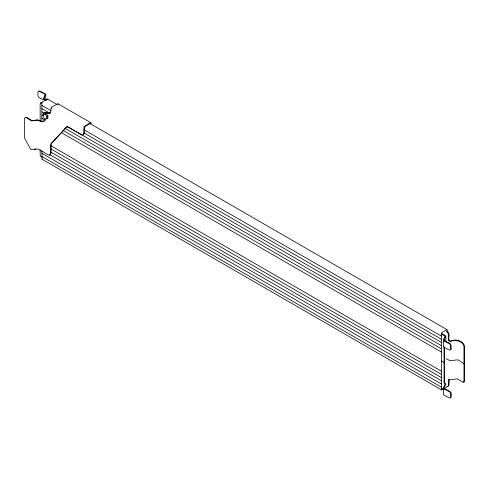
<?xml version="1.0" encoding="UTF-8"?>
<svg xmlns="http://www.w3.org/2000/svg" width="489" height="489" viewBox="0 0 489 489"><rect width="100%" height="100%" fill="white"/><g stroke="black" fill="none" stroke-linecap="round" stroke-linejoin="round"><path stroke-width="0.73" d="M45.098 119.12L44.957 120.367L44.334 120.997L41.651 121.816L37.341 120.172L31.455 120.924L26.479 117.782L25.061 117.592L24.45 118.961L24.45 137.88L30.715 149.389L32.311 149.677L38.099 149.017L48.325 154.921L49.627 155.184L50.538 153.644L50.538 145.019L50.935 143.79L66.345 127.152L68.16 127.109L81.498 134.811L83.044 134.933L83.711 133.534L84.035 126.7L90.074 122.837L90.85 122.763L91.174 123.479M43.166 114.328L43.173 116.724L43.9 117.935L44.97 118.955L46.767 118.796L47.898 118.142L47.898 115.746L46.1 113.509L44.303 113.674L43.166 114.328L44.97 114.163L46.1 113.509M47.898 115.746L46.767 116.4L46.767 118.796M51.369 108.472L51.541 107.935M447.227 386.212L446.677 387.172L445.503 387.85M448.59 386.09L449 385.191L449.171 379.116M443.34 340.044L443.835 340.967L449.244 343.626L450.296 344.611L450.73 345.955L450.73 349.146L450.296 350.063L449.244 350.008L443.382 346.927L443.34 340.044L445.082 336.291L441.463 333.883M442.325 333.749L445.815 335.949L444.091 340.161L444.342 340.625L449.752 343.284L450.803 344.268L451.237 348.804L450.803 349.714M443.34 387.93L443.835 388.853L449.244 391.512L450.296 392.496L450.73 397.031L450.296 397.942L449.244 397.893L443.382 394.812L443.34 387.93L445.082 384.177L444.049 382.624L444.049 346.872M38.863 91.058L39.909 91.088L45.764 94.169L43.992 98.57L46.486 100.135M40.703 103.466L41.119 102.592L42.085 102.672M83.601 134.609L84.267 133.216L84.438 126.932L90.074 123.479L90.624 123.796M450.803 397.6L451.237 396.683L451.237 393.492L450.803 392.154L444.091 388.046L445.834 384.293L444.605 382.306L444.605 347.294M443.737 388.871L441.598 389.904L42.121 159.267L41.95 153.344M441.286 336.016L441.598 332.844L446.677 329.714L447.227 330.032L447.227 332.428M441.286 339.207L441.42 336.096L84.139 129.823M441.286 342.404L441.42 339.287L84.139 133.014M441.286 345.595L441.42 342.483L66.944 126.278M441.286 348.785L441.42 345.674L64.958 128.326M441.286 351.976L441.42 348.865L62.971 130.367M441.286 371.133L441.42 352.056L61.651 132.8M441.286 374.323L441.42 371.212L50.41 145.459M441.286 377.514L441.42 374.403L50.41 148.656M441.286 380.711L441.42 377.594L50.41 151.847M441.286 383.902L441.42 380.79L49.744 154.658M441.286 387.092L441.42 383.981L41.809 153.265L41.95 150.869M43.68 113.821L44.511 112.678L45.978 112.715L47.946 113.625L49.988 113.185L50.813 110.966L51.137 107.702L51.92 106.877L57.953 103.766L90.85 122.763M50.178 154.866L51.088 153.326L51.088 144.701L51.486 143.466L66.901 126.834L67.702 126.523M444.605 362.196L444.049 362.514L441.439 361.004M464.55 363.51L463.957 363.804L458.083 359.825L449.984 360.674L446.17 358.663M44.884 120.679L42.201 121.492L37.898 119.848L32.005 120.6L27.029 117.464L25.611 117.274M50.544 112.867L48.497 113.307L46.534 112.397L45.061 112.36M34.303 149.133L35.74 148.913M46.7 118.252L47.898 118.142M56.84 104.408L47.58 99.059L42.5 101.791L41.95 102.751L41.809 105.379L51.07 110.728M42.121 159.267L42.5 159.249M41.534 102.99L40.569 102.91L40.153 103.784L40.153 121.064M447.062 386.31L448.04 386.408L448.444 385.515L448.621 379.433L450.785 379.843L457.282 378.834L462.686 382.098L463.584 382.239L463.957 381.365L463.957 346.249C462.264 340.387 454.917 339.586 449.984 341.524C446.408 340.595 449.703 335.478 448.04 333.076L447.062 332.043M463.285 381.805L464.177 381.946L464.55 381.072L464.55 345.955C462.802 340.228 455.589 338.804 450.583 341.096C446.903 340.515 450.277 335.051 448.59 332.758L446.323 330.98M43.454 99.811L39.401 97.812L38.362 96.822L37.91 95.483L37.91 92.293L38.362 91.4L39.401 91.431L44.805 94.09L45.055 94.548L43.405 98.919L45.929 100.453M89.909 123.503L447.056 329.696M49.744 113.155L41.809 108.576L41.95 105.465M44.456 113.295L41.809 111.767L41.95 108.656M43.13 115.722L41.809 114.958L41.95 111.847M45.116 120.062L41.809 118.149L41.95 115.037M41.95 121.425L41.95 118.234M41.809 156.456L441.42 387.172L441.598 389.904M441.463 388.156L444.085 389.666M46.767 116.4L44.97 114.163M41.534 157.256L40.569 156.217L40.153 154.86L40.153 149.603M47.58 99.059L47.751 99.395M57.953 103.766L58.277 104.487M445.834 336.408L445.834 341.377M45.807 94.664L45.807 100.343"/></g></svg>
